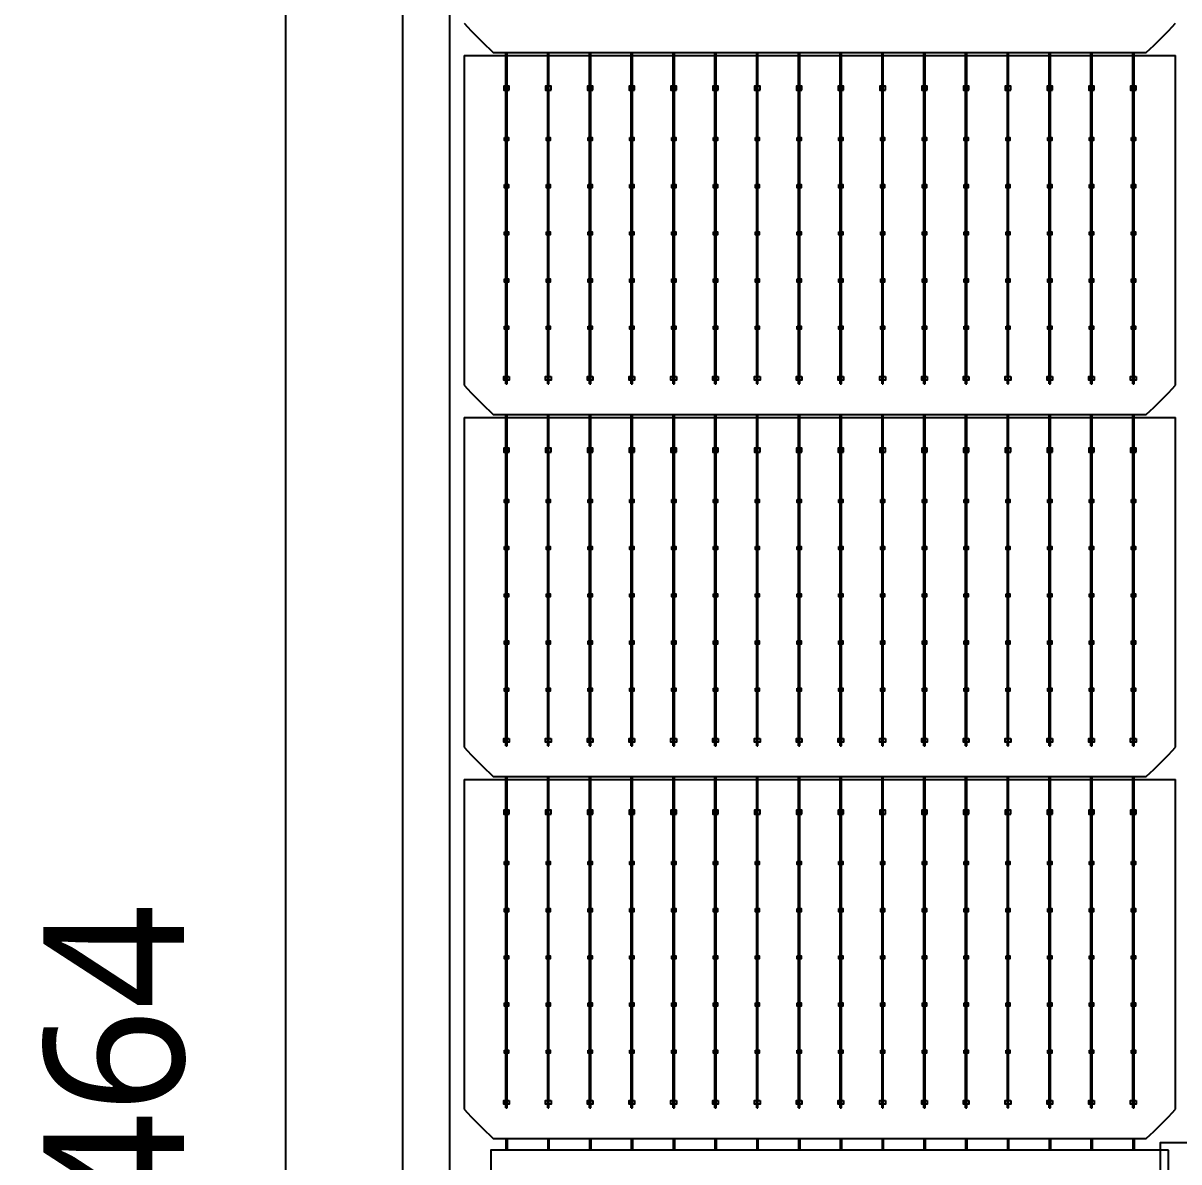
# Model space of a CAD drawing. Header units: millimetres. Extents: x 10297564 to 11610295, y -9287743 to -8409454.
# Drawn here: x 10388906 to 10393034, y -9090420 to -9086354 of the extents above; entities that cross this region are included whole.
import ezdxf

# ---------------------------------------------------------------- set-up
doc = ezdxf.new("R2010")
doc.units = ezdxf.units.MM
doc.header["$LTSCALE"] = 100
doc.layers.add('E1', color=1, linetype='Continuous')
doc.styles.add('HL-S1', font='DotumChe.ttf')
doc.styles.add('MG', font='malgun.ttf')
doc.dimstyles.new('HL-100', dxfattribs={"dimscale": 100, "dimtxt": 3, "dimasz": 4, "dimexe": 2, "dimexo": 2, "dimgap": 1, "dimtad": 1, "dimdec": 0, "dimzin": 0, "dimlunit": 6, "dimtxsty": 'HL-S1', "dimblk": 'DOTSMALL', "dimcen": 4, "dimdle": 2, "dimclrd": 256, "dimclre": 256, "dimclrt": 4, "dimazin": 0, "dimtfac": 1, "dimtdec": 0, "dimtix": 1, "dimtmove": 2, "dimatfit": 3, "dimldrblk": 'DOTSMALL', "dimfxl": 1.5, "dimtolj": 1, "dimtzin": 0, "dimlwd": -1, "dimlwe": -1, "dimarcsym": 0})

# ---------------------------------------------------------------- blocks, each defined once
blk = doc.blocks.new('*D71')
at = {"layer": 'defpoints', "color": 0, "transparency": 16777216}
for p in [(10389843.9, -9073235.9), (10390262.3, -9073235.9), (10390262.3, -9107604.7)]:
    blk.add_point(p, dxfattribs=at)
at = {"layer": 'E1', "color": 1, "transparency": 16777216}
for p, q in [((10389862.3, -9073235.9), (10389443.9, -9073235.9)), ((10389843.9, -9107204.7), (10389843.9, -9073635.9)), ((10389862.3, -9107604.7), (10389443.9, -9107604.7))]:
    blk.add_line(p, q, dxfattribs=at)
for points in [[(10389777.2, -9073635.9), (10389910.5, -9073635.9), (10389843.9, -9073235.9)], [(10389777.2, -9107204.7), (10389910.5, -9107204.7), (10389843.9, -9107604.7)]]:
    blk.add_solid(points, dxfattribs=at)
at = {"layer": 'E1', "color": 7, "transparency": 16777216, "insert": (10389234, -9090245.9), "char_height": 500, "attachment_point": 5, "rotation": 90, "style": 'MG'}
blk.add_mtext('\\A1;2464', dxfattribs=at)
blk = doc.blocks.new('_DotSmall')
at = {"color": 0, "linetype": 'ByBlock', "const_width": 0.5}
blk.add_lwpolyline([(-0.0625, 0, 1), (0.0625, 0, 1)], format="xyb", close=True, dxfattribs=at)

msp = doc.modelspace()

# ---------------------------------------------------------------- linework, layer by layer
for p, q in [((10390480.6, -9086469.8), (10393022, -9086469.8)), ((10390630.4, -9087641.4), (10390630.4, -9086458.5)), ((10390634.8, -9087641.4), (10390634.8, -9086458.5)), ((10390779.6, -9087641.4), (10390779.6, -9086458.5)), ((10390784.1, -9087641.4), (10390784.1, -9086458.5)), ((10390928.9, -9087641.4), (10390928.9, -9086458.5)), ((10390933.3, -9087641.4), (10390933.3, -9086458.5)), ((10391078.1, -9087641.4), (10391078.1, -9086458.5)), ((10391082.6, -9087641.4), (10391082.6, -9086458.5)), ((10391227.4, -9087641.4), (10391227.4, -9086458.5)), ((10391231.8, -9087641.4), (10391231.8, -9086458.5)), ((10391376.6, -9087641.4), (10391376.6, -9086458.5)), ((10391381.1, -9087641.4), (10391381.1, -9086458.5)), ((10391525.9, -9087641.4), (10391525.9, -9086458.5)), ((10391530.3, -9087641.4), (10391530.3, -9086458.5)), ((10391675.1, -9087641.4), (10391675.1, -9086458.5)), ((10391679.6, -9087641.4), (10391679.6, -9086458.5)), ((10391824.4, -9087641.4), (10391824.4, -9086458.5)), ((10391828.8, -9087641.4), (10391828.8, -9086458.5)), ((10391973.6, -9087641.4), (10391973.6, -9086458.5)), ((10391978.1, -9087641.4), (10391978.1, -9086458.5)), ((10392122.9, -9087641.4), (10392122.9, -9086458.5)), ((10392127.3, -9087641.4), (10392127.3, -9086458.5)), ((10392272.1, -9087641.4), (10392272.1, -9086458.5)), ((10392276.6, -9087641.4), (10392276.6, -9086458.5)), ((10392421.4, -9087641.4), (10392421.4, -9086458.5)), ((10392425.8, -9087641.4), (10392425.8, -9086458.5)), ((10392570.6, -9087641.4), (10392570.6, -9086458.5)), ((10392575.1, -9087641.4), (10392575.1, -9086458.5)), ((10392719.8, -9087641.4), (10392719.8, -9086458.5)), ((10392724.3, -9087641.4), (10392724.3, -9086458.5)), ((10392869.1, -9087641.4), (10392869.1, -9086458.5)), ((10392873.6, -9087641.4), (10392873.6, -9086458.5)), ((10390480.6, -9087762.4), (10393022, -9087762.4)), ((10390630.4, -9088934.1), (10390630.4, -9087751.2)), ((10390634.8, -9088934.1), (10390634.8, -9087751.2)), ((10390779.6, -9088934.1), (10390779.6, -9087751.2)), ((10390784.1, -9088934.1), (10390784.1, -9087751.2)), ((10390928.9, -9088934.1), (10390928.9, -9087751.2)), ((10390933.3, -9088934.1), (10390933.3, -9087751.2)), ((10391078.1, -9088934.1), (10391078.1, -9087751.2)), ((10391082.6, -9088934.1), (10391082.6, -9087751.2)), ((10391227.4, -9088934.1), (10391227.4, -9087751.2)), ((10391231.8, -9088934.1), (10391231.8, -9087751.2)), ((10391376.6, -9088934.1), (10391376.6, -9087751.2)), ((10391381.1, -9088934.1), (10391381.1, -9087751.2)), ((10391525.9, -9088934.1), (10391525.9, -9087751.2)), ((10391530.3, -9088934.1), (10391530.3, -9087751.2)), ((10391675.1, -9088934.1), (10391675.1, -9087751.2)), ((10391679.6, -9088934.1), (10391679.6, -9087751.2)), ((10391824.4, -9088934.1), (10391824.4, -9087751.2)), ((10391828.8, -9088934.1), (10391828.8, -9087751.2)), ((10391973.6, -9088934.1), (10391973.6, -9087751.2)), ((10391978.1, -9088934.1), (10391978.1, -9087751.2)), ((10392122.9, -9088934.1), (10392122.9, -9087751.2)), ((10392127.3, -9088934.1), (10392127.3, -9087751.2)), ((10392272.1, -9088934.1), (10392272.1, -9087751.2)), ((10392276.6, -9088934.1), (10392276.6, -9087751.2)), ((10392421.4, -9088934.1), (10392421.4, -9087751.2)), ((10392425.8, -9088934.1), (10392425.8, -9087751.2)), ((10392570.6, -9088934.1), (10392570.6, -9087751.2)), ((10392575.1, -9088934.1), (10392575.1, -9087751.2)), ((10392719.8, -9088934.1), (10392719.8, -9087751.2)), ((10392724.3, -9088934.1), (10392724.3, -9087751.2)), ((10392869.1, -9088934.1), (10392869.1, -9087751.2)), ((10392873.6, -9088934.1), (10392873.6, -9087751.2)), ((10390630.4, -9090226.7), (10390630.4, -9089043.9)), ((10390634.8, -9090226.7), (10390634.8, -9089043.9)), ((10390779.6, -9090226.7), (10390779.6, -9089043.9)), ((10390784.1, -9090226.7), (10390784.1, -9089043.9)), ((10390928.9, -9090226.7), (10390928.9, -9089043.9)), ((10390933.3, -9090226.7), (10390933.3, -9089043.9)), ((10391078.1, -9090226.7), (10391078.1, -9089043.9)), ((10391082.6, -9090226.7), (10391082.6, -9089043.9)), ((10391227.4, -9090226.7), (10391227.4, -9089043.9)), ((10391231.8, -9090226.7), (10391231.8, -9089043.9)), ((10391376.6, -9090226.7), (10391376.6, -9089043.9)), ((10391381.1, -9090226.7), (10391381.1, -9089043.9)), ((10391525.9, -9090226.7), (10391525.9, -9089043.9)), ((10391530.3, -9090226.7), (10391530.3, -9089043.9)), ((10391675.1, -9090226.7), (10391675.1, -9089043.9)), ((10391679.6, -9090226.7), (10391679.6, -9089043.9)), ((10391824.4, -9090226.7), (10391824.4, -9089043.9)), ((10391828.8, -9090226.7), (10391828.8, -9089043.9)), ((10391973.6, -9090226.7), (10391973.6, -9089043.9)), ((10391978.1, -9090226.7), (10391978.1, -9089043.9)), ((10392122.9, -9090226.7), (10392122.9, -9089043.9)), ((10392127.3, -9090226.7), (10392127.3, -9089043.9)), ((10392272.1, -9090226.7), (10392272.1, -9089043.9)), ((10392276.6, -9090226.7), (10392276.6, -9089043.9)), ((10392421.4, -9090226.7), (10392421.4, -9089043.9)), ((10392425.8, -9090226.7), (10392425.8, -9089043.9)), ((10392570.6, -9090226.7), (10392570.6, -9089043.9)), ((10392575.1, -9090226.7), (10392575.1, -9089043.9)), ((10392719.8, -9090226.7), (10392719.8, -9089043.9)), ((10392724.3, -9090226.7), (10392724.3, -9089043.9)), ((10392869.1, -9090226.7), (10392869.1, -9089043.9)), ((10392873.6, -9090226.7), (10392873.6, -9089043.9)), ((10390480.6, -9089055.1), (10393022, -9089055.1)), ((10390630.4, -9090336.6), (10390630.4, -9090378.4)), ((10390634.8, -9090336.6), (10390634.8, -9090378.4)), ((10390779.6, -9090336.6), (10390779.6, -9090378.4)), ((10390784.1, -9090336.6), (10390784.1, -9090378.4)), ((10390928.9, -9090336.6), (10390928.9, -9090378.4)), ((10390933.3, -9090336.6), (10390933.3, -9090378.4)), ((10391078.1, -9090336.6), (10391078.1, -9090378.4)), ((10391082.6, -9090336.6), (10391082.6, -9090378.4)), ((10391227.4, -9090336.6), (10391227.4, -9090378.4)), ((10391231.8, -9090336.6), (10391231.8, -9090378.4)), ((10391376.6, -9090336.6), (10391376.6, -9090378.4)), ((10391381.1, -9090336.6), (10391381.1, -9090378.4)), ((10391525.9, -9090336.6), (10391525.9, -9090378.4)), ((10391530.3, -9090336.6), (10391530.3, -9090378.4)), ((10391675.1, -9090336.6), (10391675.1, -9090378.4)), ((10391679.6, -9090336.6), (10391679.6, -9090378.4)), ((10391824.4, -9090336.6), (10391824.4, -9090378.4)), ((10391828.8, -9090336.6), (10391828.8, -9090378.4)), ((10391973.6, -9090336.6), (10391973.6, -9090378.4)), ((10391978.1, -9090336.6), (10391978.1, -9090378.4)), ((10392122.9, -9090336.6), (10392122.9, -9090378.4)), ((10392127.3, -9090336.6), (10392127.3, -9090378.4)), ((10392272.1, -9090336.6), (10392272.1, -9090378.4)), ((10392276.6, -9090336.6), (10392276.6, -9090378.4)), ((10392421.4, -9090336.6), (10392421.4, -9090378.4)), ((10392425.8, -9090336.6), (10392425.8, -9090378.4)), ((10392570.6, -9090336.6), (10392570.6, -9090378.4)), ((10392575.1, -9090336.6), (10392575.1, -9090378.4)), ((10392719.8, -9090336.6), (10392719.8, -9090378.4)), ((10392724.3, -9090336.6), (10392724.3, -9090378.4)), ((10392869.1, -9090336.6), (10392869.1, -9090378.4)), ((10392873.6, -9090336.6), (10392873.6, -9090378.4)), ((10390634.8, -9090378.4), (10390630.4, -9090378.4)), ((10390784.1, -9090378.4), (10390779.6, -9090378.4)), ((10390933.3, -9090378.4), (10390928.9, -9090378.4)), ((10391082.6, -9090378.4), (10391078.1, -9090378.4)), ((10391231.8, -9090378.4), (10391227.4, -9090378.4)), ((10391381.1, -9090378.4), (10391376.6, -9090378.4)), ((10391530.3, -9090378.4), (10391525.9, -9090378.4)), ((10391679.6, -9090378.4), (10391675.1, -9090378.4)), ((10391828.8, -9090378.4), (10391824.4, -9090378.4)), ((10391978.1, -9090378.4), (10391973.6, -9090378.4)), ((10392127.3, -9090378.4), (10392122.9, -9090378.4)), ((10392276.6, -9090378.4), (10392272.1, -9090378.4)), ((10392425.8, -9090378.4), (10392421.4, -9090378.4)), ((10392575.1, -9090378.4), (10392570.6, -9090378.4)), ((10392724.3, -9090378.4), (10392719.8, -9090378.4)), ((10392873.6, -9090378.4), (10392869.1, -9090378.4))]:
    msp.add_line(p, q)
for points in [[(10390262.3, -9073235.9), (10406065.8, -9073235.9), (10406065.8, -9107604.7), (10390262.3, -9107604.7)], [(10390429.7, -9073403.3), (10405898.4, -9073403.3), (10405898.4, -9107437.3), (10390429.7, -9107437.3)], [(10390642.4, -9086593.5), (10390642.4, -9086579.5), (10390622.9, -9086579.5), (10390622.9, -9086593.5)], [(10390791.6, -9086593.5), (10390791.6, -9086579.5), (10390772.1, -9086579.5), (10390772.1, -9086593.5)], [(10390940.9, -9086593.5), (10390940.9, -9086579.5), (10390921.3, -9086579.5), (10390921.3, -9086593.5)], [(10391090.1, -9086593.5), (10391090.1, -9086579.5), (10391070.6, -9086579.5), (10391070.6, -9086593.5)], [(10391239.4, -9086593.5), (10391239.4, -9086579.5), (10391219.8, -9086579.5), (10391219.8, -9086593.5)], [(10391388.6, -9086593.5), (10391388.6, -9086579.5), (10391369.1, -9086579.5), (10391369.1, -9086593.5)], [(10391537.9, -9086593.5), (10391537.9, -9086579.5), (10391518.3, -9086579.5), (10391518.3, -9086593.5)], [(10391687.1, -9086593.5), (10391687.1, -9086579.5), (10391667.6, -9086579.5), (10391667.6, -9086593.5)], [(10391836.4, -9086593.5), (10391836.4, -9086579.5), (10391816.8, -9086579.5), (10391816.8, -9086593.5)], [(10391985.6, -9086593.5), (10391985.6, -9086579.5), (10391966.1, -9086579.5), (10391966.1, -9086593.5)], [(10392134.9, -9086593.5), (10392134.9, -9086579.5), (10392115.3, -9086579.5), (10392115.3, -9086593.5)], [(10392284.1, -9086593.5), (10392284.1, -9086579.5), (10392264.6, -9086579.5), (10392264.6, -9086593.5)], [(10392433.3, -9086593.5), (10392433.3, -9086579.5), (10392413.8, -9086579.5), (10392413.8, -9086593.5)], [(10392582.6, -9086593.5), (10392582.6, -9086579.5), (10392563.1, -9086579.5), (10392563.1, -9086593.5)], [(10392731.8, -9086593.5), (10392731.8, -9086579.5), (10392712.3, -9086579.5), (10392712.3, -9086593.5)], [(10392881.1, -9086593.5), (10392881.1, -9086579.5), (10392861.6, -9086579.5), (10392861.6, -9086593.5)], [(10390625.6, -9086761.8), (10390639.6, -9086761.8), (10390639.6, -9086773), (10390625.6, -9086773)], [(10390774.9, -9086761.8), (10390788.8, -9086761.8), (10390788.8, -9086773), (10390774.9, -9086773)], [(10390924.1, -9086761.8), (10390938.1, -9086761.8), (10390938.1, -9086773), (10390924.1, -9086773)], [(10391073.4, -9086761.8), (10391087.3, -9086761.8), (10391087.3, -9086773), (10391073.4, -9086773)], [(10391222.6, -9086761.8), (10391236.6, -9086761.8), (10391236.6, -9086773), (10391222.6, -9086773)], [(10391371.9, -9086761.8), (10391385.8, -9086761.8), (10391385.8, -9086773), (10391371.9, -9086773)], [(10391521.1, -9086761.8), (10391535.1, -9086761.8), (10391535.1, -9086773), (10391521.1, -9086773)], [(10391670.4, -9086761.8), (10391684.3, -9086761.8), (10391684.3, -9086773), (10391670.4, -9086773)], [(10391819.6, -9086761.8), (10391833.6, -9086761.8), (10391833.6, -9086773), (10391819.6, -9086773)], [(10391968.9, -9086761.8), (10391982.8, -9086761.8), (10391982.8, -9086773), (10391968.9, -9086773)], [(10392118.1, -9086761.8), (10392132.1, -9086761.8), (10392132.1, -9086773), (10392118.1, -9086773)], [(10392267.4, -9086761.8), (10392281.3, -9086761.8), (10392281.3, -9086773), (10392267.4, -9086773)], [(10392416.6, -9086761.8), (10392430.6, -9086761.8), (10392430.6, -9086773), (10392416.6, -9086773)], [(10392565.9, -9086761.8), (10392579.8, -9086761.8), (10392579.8, -9086773), (10392565.9, -9086773)], [(10392715.1, -9086761.8), (10392729.1, -9086761.8), (10392729.1, -9086773), (10392715.1, -9086773)], [(10392864.4, -9086761.8), (10392878.3, -9086761.8), (10392878.3, -9086773), (10392864.4, -9086773)], [(10390625.6, -9086930.3), (10390639.6, -9086930.3), (10390639.6, -9086941.5), (10390625.6, -9086941.5)], [(10390774.9, -9086930.3), (10390788.8, -9086930.3), (10390788.8, -9086941.5), (10390774.9, -9086941.5)], [(10390924.1, -9086930.3), (10390938.1, -9086930.3), (10390938.1, -9086941.5), (10390924.1, -9086941.5)], [(10391073.4, -9086930.3), (10391087.3, -9086930.3), (10391087.3, -9086941.5), (10391073.4, -9086941.5)], [(10391222.6, -9086930.3), (10391236.6, -9086930.3), (10391236.6, -9086941.5), (10391222.6, -9086941.5)], [(10391371.9, -9086930.3), (10391385.8, -9086930.3), (10391385.8, -9086941.5), (10391371.9, -9086941.5)], [(10391521.1, -9086930.3), (10391535.1, -9086930.3), (10391535.1, -9086941.5), (10391521.1, -9086941.5)], [(10391670.4, -9086930.3), (10391684.3, -9086930.3), (10391684.3, -9086941.5), (10391670.4, -9086941.5)], [(10391819.6, -9086930.3), (10391833.6, -9086930.3), (10391833.6, -9086941.5), (10391819.6, -9086941.5)], [(10391968.9, -9086930.3), (10391982.8, -9086930.3), (10391982.8, -9086941.5), (10391968.9, -9086941.5)], [(10392118.1, -9086930.3), (10392132.1, -9086930.3), (10392132.1, -9086941.5), (10392118.1, -9086941.5)], [(10392267.4, -9086930.3), (10392281.3, -9086930.3), (10392281.3, -9086941.5), (10392267.4, -9086941.5)], [(10392416.6, -9086930.3), (10392430.6, -9086930.3), (10392430.6, -9086941.5), (10392416.6, -9086941.5)], [(10392565.9, -9086930.3), (10392579.8, -9086930.3), (10392579.8, -9086941.5), (10392565.9, -9086941.5)], [(10392715.1, -9086930.3), (10392729.1, -9086930.3), (10392729.1, -9086941.5), (10392715.1, -9086941.5)], [(10392864.4, -9086930.3), (10392878.3, -9086930.3), (10392878.3, -9086941.5), (10392864.4, -9086941.5)], [(10390625.6, -9087098.8), (10390639.6, -9087098.8), (10390639.6, -9087110), (10390625.6, -9087110)], [(10390774.9, -9087098.8), (10390788.8, -9087098.8), (10390788.8, -9087110), (10390774.9, -9087110)], [(10390924.1, -9087098.8), (10390938.1, -9087098.8), (10390938.1, -9087110), (10390924.1, -9087110)], [(10391073.4, -9087098.8), (10391087.3, -9087098.8), (10391087.3, -9087110), (10391073.4, -9087110)], [(10391222.6, -9087098.8), (10391236.6, -9087098.8), (10391236.6, -9087110), (10391222.6, -9087110)], [(10391371.9, -9087098.8), (10391385.8, -9087098.8), (10391385.8, -9087110), (10391371.9, -9087110)], [(10391521.1, -9087098.8), (10391535.1, -9087098.8), (10391535.1, -9087110), (10391521.1, -9087110)], [(10391670.4, -9087098.8), (10391684.3, -9087098.8), (10391684.3, -9087110), (10391670.4, -9087110)], [(10391819.6, -9087098.8), (10391833.6, -9087098.8), (10391833.6, -9087110), (10391819.6, -9087110)], [(10391968.9, -9087098.8), (10391982.8, -9087098.8), (10391982.8, -9087110), (10391968.9, -9087110)], [(10392118.1, -9087098.8), (10392132.1, -9087098.8), (10392132.1, -9087110), (10392118.1, -9087110)], [(10392267.4, -9087098.8), (10392281.3, -9087098.8), (10392281.3, -9087110), (10392267.4, -9087110)], [(10392416.6, -9087098.8), (10392430.6, -9087098.8), (10392430.6, -9087110), (10392416.6, -9087110)], [(10392565.9, -9087098.8), (10392579.8, -9087098.8), (10392579.8, -9087110), (10392565.9, -9087110)], [(10392715.1, -9087098.8), (10392729.1, -9087098.8), (10392729.1, -9087110), (10392715.1, -9087110)], [(10392864.4, -9087098.8), (10392878.3, -9087098.8), (10392878.3, -9087110), (10392864.4, -9087110)], [(10390625.6, -9087267.3), (10390639.6, -9087267.3), (10390639.6, -9087278.5), (10390625.6, -9087278.5)], [(10390774.9, -9087267.3), (10390788.8, -9087267.3), (10390788.8, -9087278.5), (10390774.9, -9087278.5)], [(10390924.1, -9087267.3), (10390938.1, -9087267.3), (10390938.1, -9087278.5), (10390924.1, -9087278.5)], [(10391073.4, -9087267.3), (10391087.3, -9087267.3), (10391087.3, -9087278.5), (10391073.4, -9087278.5)], [(10391222.6, -9087267.3), (10391236.6, -9087267.3), (10391236.6, -9087278.5), (10391222.6, -9087278.5)], [(10391371.9, -9087267.3), (10391385.8, -9087267.3), (10391385.8, -9087278.5), (10391371.9, -9087278.5)], [(10391521.1, -9087267.3), (10391535.1, -9087267.3), (10391535.1, -9087278.5), (10391521.1, -9087278.5)], [(10391670.4, -9087267.3), (10391684.3, -9087267.3), (10391684.3, -9087278.5), (10391670.4, -9087278.5)], [(10391819.6, -9087267.3), (10391833.6, -9087267.3), (10391833.6, -9087278.5), (10391819.6, -9087278.5)], [(10391968.9, -9087267.3), (10391982.8, -9087267.3), (10391982.8, -9087278.5), (10391968.9, -9087278.5)], [(10392118.1, -9087267.3), (10392132.1, -9087267.3), (10392132.1, -9087278.5), (10392118.1, -9087278.5)], [(10392267.4, -9087267.3), (10392281.3, -9087267.3), (10392281.3, -9087278.5), (10392267.4, -9087278.5)], [(10392416.6, -9087267.3), (10392430.6, -9087267.3), (10392430.6, -9087278.5), (10392416.6, -9087278.5)], [(10392565.9, -9087267.3), (10392579.8, -9087267.3), (10392579.8, -9087278.5), (10392565.9, -9087278.5)], [(10392715.1, -9087267.3), (10392729.1, -9087267.3), (10392729.1, -9087278.5), (10392715.1, -9087278.5)], [(10392864.4, -9087267.3), (10392878.3, -9087267.3), (10392878.3, -9087278.5), (10392864.4, -9087278.5)], [(10390625.6, -9087435.8), (10390639.6, -9087435.8), (10390639.6, -9087447), (10390625.6, -9087447)], [(10390774.9, -9087435.8), (10390788.8, -9087435.8), (10390788.8, -9087447), (10390774.9, -9087447)], [(10390924.1, -9087435.8), (10390938.1, -9087435.8), (10390938.1, -9087447), (10390924.1, -9087447)], [(10391073.4, -9087435.8), (10391087.3, -9087435.8), (10391087.3, -9087447), (10391073.4, -9087447)], [(10391222.6, -9087435.8), (10391236.6, -9087435.8), (10391236.6, -9087447), (10391222.6, -9087447)], [(10391371.9, -9087435.8), (10391385.8, -9087435.8), (10391385.8, -9087447), (10391371.9, -9087447)], [(10391521.1, -9087435.8), (10391535.1, -9087435.8), (10391535.1, -9087447), (10391521.1, -9087447)], [(10391670.4, -9087435.8), (10391684.3, -9087435.8), (10391684.3, -9087447), (10391670.4, -9087447)], [(10391819.6, -9087435.8), (10391833.6, -9087435.8), (10391833.6, -9087447), (10391819.6, -9087447)], [(10391968.9, -9087435.8), (10391982.8, -9087435.8), (10391982.8, -9087447), (10391968.9, -9087447)], [(10392118.1, -9087435.8), (10392132.1, -9087435.8), (10392132.1, -9087447), (10392118.1, -9087447)], [(10392267.4, -9087435.8), (10392281.3, -9087435.8), (10392281.3, -9087447), (10392267.4, -9087447)], [(10392416.6, -9087435.8), (10392430.6, -9087435.8), (10392430.6, -9087447), (10392416.6, -9087447)], [(10392565.9, -9087435.8), (10392579.8, -9087435.8), (10392579.8, -9087447), (10392565.9, -9087447)], [(10392715.1, -9087435.8), (10392729.1, -9087435.8), (10392729.1, -9087447), (10392715.1, -9087447)], [(10392864.4, -9087435.8), (10392878.3, -9087435.8), (10392878.3, -9087447), (10392864.4, -9087447)], [(10390642.4, -9087615.3), (10390642.4, -9087629.3), (10390622.9, -9087629.3), (10390622.9, -9087615.3)], [(10390791.6, -9087615.3), (10390791.6, -9087629.3), (10390772.1, -9087629.3), (10390772.1, -9087615.3)], [(10390940.9, -9087615.3), (10390940.9, -9087629.3), (10390921.3, -9087629.3), (10390921.3, -9087615.3)], [(10391090.1, -9087615.3), (10391090.1, -9087629.3), (10391070.6, -9087629.3), (10391070.6, -9087615.3)], [(10391239.4, -9087615.3), (10391239.4, -9087629.3), (10391219.8, -9087629.3), (10391219.8, -9087615.3)], [(10391388.6, -9087615.3), (10391388.6, -9087629.3), (10391369.1, -9087629.3), (10391369.1, -9087615.3)], [(10391537.9, -9087615.3), (10391537.9, -9087629.3), (10391518.3, -9087629.3), (10391518.3, -9087615.3)], [(10391687.1, -9087615.3), (10391687.1, -9087629.3), (10391667.6, -9087629.3), (10391667.6, -9087615.3)], [(10391836.4, -9087615.3), (10391836.4, -9087629.3), (10391816.8, -9087629.3), (10391816.8, -9087615.3)], [(10391985.6, -9087615.3), (10391985.6, -9087629.3), (10391966.1, -9087629.3), (10391966.1, -9087615.3)], [(10392134.9, -9087615.3), (10392134.9, -9087629.3), (10392115.3, -9087629.3), (10392115.3, -9087615.3)], [(10392284.1, -9087615.3), (10392284.1, -9087629.3), (10392264.6, -9087629.3), (10392264.6, -9087615.3)], [(10392433.3, -9087615.3), (10392433.3, -9087629.3), (10392413.8, -9087629.3), (10392413.8, -9087615.3)], [(10392582.6, -9087615.3), (10392582.6, -9087629.3), (10392563.1, -9087629.3), (10392563.1, -9087615.3)], [(10392731.8, -9087615.3), (10392731.8, -9087629.3), (10392712.3, -9087629.3), (10392712.3, -9087615.3)], [(10392881.1, -9087615.3), (10392881.1, -9087629.3), (10392861.6, -9087629.3), (10392861.6, -9087615.3)], [(10390642.4, -9087886.1), (10390642.4, -9087872.2), (10390622.9, -9087872.2), (10390622.9, -9087886.1)], [(10390791.6, -9087886.1), (10390791.6, -9087872.2), (10390772.1, -9087872.2), (10390772.1, -9087886.1)], [(10390940.9, -9087886.1), (10390940.9, -9087872.2), (10390921.3, -9087872.2), (10390921.3, -9087886.1)], [(10391090.1, -9087886.1), (10391090.1, -9087872.2), (10391070.6, -9087872.2), (10391070.6, -9087886.1)], [(10391239.4, -9087886.1), (10391239.4, -9087872.2), (10391219.8, -9087872.2), (10391219.8, -9087886.1)], [(10391388.6, -9087886.1), (10391388.6, -9087872.2), (10391369.1, -9087872.2), (10391369.1, -9087886.1)], [(10391537.9, -9087886.1), (10391537.9, -9087872.2), (10391518.3, -9087872.2), (10391518.3, -9087886.1)], [(10391687.1, -9087886.1), (10391687.1, -9087872.2), (10391667.6, -9087872.2), (10391667.6, -9087886.1)], [(10391836.4, -9087886.1), (10391836.4, -9087872.2), (10391816.8, -9087872.2), (10391816.8, -9087886.1)], [(10391985.6, -9087886.1), (10391985.6, -9087872.2), (10391966.1, -9087872.2), (10391966.1, -9087886.1)], [(10392134.9, -9087886.1), (10392134.9, -9087872.2), (10392115.3, -9087872.2), (10392115.3, -9087886.1)], [(10392284.1, -9087886.1), (10392284.1, -9087872.2), (10392264.6, -9087872.2), (10392264.6, -9087886.1)], [(10392433.3, -9087886.1), (10392433.3, -9087872.2), (10392413.8, -9087872.2), (10392413.8, -9087886.1)], [(10392582.6, -9087886.1), (10392582.6, -9087872.2), (10392563.1, -9087872.2), (10392563.1, -9087886.1)], [(10392731.8, -9087886.1), (10392731.8, -9087872.2), (10392712.3, -9087872.2), (10392712.3, -9087886.1)], [(10392881.1, -9087886.1), (10392881.1, -9087872.2), (10392861.6, -9087872.2), (10392861.6, -9087886.1)], [(10390625.6, -9088054.5), (10390639.6, -9088054.5), (10390639.6, -9088065.7), (10390625.6, -9088065.7)], [(10390774.9, -9088054.5), (10390788.8, -9088054.5), (10390788.8, -9088065.7), (10390774.9, -9088065.7)], [(10390924.1, -9088054.5), (10390938.1, -9088054.5), (10390938.1, -9088065.7), (10390924.1, -9088065.7)], [(10391073.4, -9088054.5), (10391087.3, -9088054.5), (10391087.3, -9088065.7), (10391073.4, -9088065.7)], [(10391222.6, -9088054.5), (10391236.6, -9088054.5), (10391236.6, -9088065.7), (10391222.6, -9088065.7)], [(10391371.9, -9088054.5), (10391385.8, -9088054.5), (10391385.8, -9088065.7), (10391371.9, -9088065.7)], [(10391521.1, -9088054.5), (10391535.1, -9088054.5), (10391535.1, -9088065.7), (10391521.1, -9088065.7)], [(10391670.4, -9088054.5), (10391684.3, -9088054.5), (10391684.3, -9088065.7), (10391670.4, -9088065.7)], [(10391819.6, -9088054.5), (10391833.6, -9088054.5), (10391833.6, -9088065.7), (10391819.6, -9088065.7)], [(10391968.9, -9088054.5), (10391982.8, -9088054.5), (10391982.8, -9088065.7), (10391968.9, -9088065.7)], [(10392118.1, -9088054.5), (10392132.1, -9088054.5), (10392132.1, -9088065.7), (10392118.1, -9088065.7)], [(10392267.4, -9088054.5), (10392281.3, -9088054.5), (10392281.3, -9088065.7), (10392267.4, -9088065.7)], [(10392416.6, -9088054.5), (10392430.6, -9088054.5), (10392430.6, -9088065.7), (10392416.6, -9088065.7)], [(10392565.9, -9088054.5), (10392579.8, -9088054.5), (10392579.8, -9088065.7), (10392565.9, -9088065.7)], [(10392715.1, -9088054.5), (10392729.1, -9088054.5), (10392729.1, -9088065.7), (10392715.1, -9088065.7)], [(10392864.4, -9088054.5), (10392878.3, -9088054.5), (10392878.3, -9088065.7), (10392864.4, -9088065.7)], [(10390625.6, -9088223), (10390639.6, -9088223), (10390639.6, -9088234.1), (10390625.6, -9088234.1)], [(10390774.9, -9088223), (10390788.8, -9088223), (10390788.8, -9088234.1), (10390774.9, -9088234.1)], [(10390924.1, -9088223), (10390938.1, -9088223), (10390938.1, -9088234.1), (10390924.1, -9088234.1)], [(10391073.4, -9088223), (10391087.3, -9088223), (10391087.3, -9088234.1), (10391073.4, -9088234.1)], [(10391222.6, -9088223), (10391236.6, -9088223), (10391236.6, -9088234.1), (10391222.6, -9088234.1)], [(10391371.9, -9088223), (10391385.8, -9088223), (10391385.8, -9088234.1), (10391371.9, -9088234.1)], [(10391521.1, -9088223), (10391535.1, -9088223), (10391535.1, -9088234.1), (10391521.1, -9088234.1)], [(10391670.4, -9088223), (10391684.3, -9088223), (10391684.3, -9088234.1), (10391670.4, -9088234.1)], [(10391819.6, -9088223), (10391833.6, -9088223), (10391833.6, -9088234.1), (10391819.6, -9088234.1)], [(10391968.9, -9088223), (10391982.8, -9088223), (10391982.8, -9088234.1), (10391968.9, -9088234.1)], [(10392118.1, -9088223), (10392132.1, -9088223), (10392132.1, -9088234.1), (10392118.1, -9088234.1)], [(10392267.4, -9088223), (10392281.3, -9088223), (10392281.3, -9088234.1), (10392267.4, -9088234.1)], [(10392416.6, -9088223), (10392430.6, -9088223), (10392430.6, -9088234.1), (10392416.6, -9088234.1)], [(10392565.9, -9088223), (10392579.8, -9088223), (10392579.8, -9088234.1), (10392565.9, -9088234.1)], [(10392715.1, -9088223), (10392729.1, -9088223), (10392729.1, -9088234.1), (10392715.1, -9088234.1)], [(10392864.4, -9088223), (10392878.3, -9088223), (10392878.3, -9088234.1), (10392864.4, -9088234.1)], [(10390625.6, -9088391.5), (10390639.6, -9088391.5), (10390639.6, -9088402.6), (10390625.6, -9088402.6)], [(10390774.9, -9088391.5), (10390788.8, -9088391.5), (10390788.8, -9088402.6), (10390774.9, -9088402.6)], [(10390924.1, -9088391.5), (10390938.1, -9088391.5), (10390938.1, -9088402.6), (10390924.1, -9088402.6)], [(10391073.4, -9088391.5), (10391087.3, -9088391.5), (10391087.3, -9088402.6), (10391073.4, -9088402.6)], [(10391222.6, -9088391.5), (10391236.6, -9088391.5), (10391236.6, -9088402.6), (10391222.6, -9088402.6)], [(10391371.9, -9088391.5), (10391385.8, -9088391.5), (10391385.8, -9088402.6), (10391371.9, -9088402.6)], [(10391521.1, -9088391.5), (10391535.1, -9088391.5), (10391535.1, -9088402.6), (10391521.1, -9088402.6)], [(10391670.4, -9088391.5), (10391684.3, -9088391.5), (10391684.3, -9088402.6), (10391670.4, -9088402.6)], [(10391819.6, -9088391.5), (10391833.6, -9088391.5), (10391833.6, -9088402.6), (10391819.6, -9088402.6)], [(10391968.9, -9088391.5), (10391982.8, -9088391.5), (10391982.8, -9088402.6), (10391968.9, -9088402.6)], [(10392118.1, -9088391.5), (10392132.1, -9088391.5), (10392132.1, -9088402.6), (10392118.1, -9088402.6)], [(10392267.4, -9088391.5), (10392281.3, -9088391.5), (10392281.3, -9088402.6), (10392267.4, -9088402.6)], [(10392416.6, -9088391.5), (10392430.6, -9088391.5), (10392430.6, -9088402.6), (10392416.6, -9088402.6)], [(10392565.9, -9088391.5), (10392579.8, -9088391.5), (10392579.8, -9088402.6), (10392565.9, -9088402.6)], [(10392715.1, -9088391.5), (10392729.1, -9088391.5), (10392729.1, -9088402.6), (10392715.1, -9088402.6)], [(10392864.4, -9088391.5), (10392878.3, -9088391.5), (10392878.3, -9088402.6), (10392864.4, -9088402.6)], [(10390625.6, -9088560), (10390639.6, -9088560), (10390639.6, -9088571.1), (10390625.6, -9088571.1)], [(10390774.9, -9088560), (10390788.8, -9088560), (10390788.8, -9088571.1), (10390774.9, -9088571.1)], [(10390924.1, -9088560), (10390938.1, -9088560), (10390938.1, -9088571.1), (10390924.1, -9088571.1)], [(10391073.4, -9088560), (10391087.3, -9088560), (10391087.3, -9088571.1), (10391073.4, -9088571.1)], [(10391222.6, -9088560), (10391236.6, -9088560), (10391236.6, -9088571.1), (10391222.6, -9088571.1)], [(10391371.9, -9088560), (10391385.8, -9088560), (10391385.8, -9088571.1), (10391371.9, -9088571.1)], [(10391521.1, -9088560), (10391535.1, -9088560), (10391535.1, -9088571.1), (10391521.1, -9088571.1)], [(10391670.4, -9088560), (10391684.3, -9088560), (10391684.3, -9088571.1), (10391670.4, -9088571.1)], [(10391819.6, -9088560), (10391833.6, -9088560), (10391833.6, -9088571.1), (10391819.6, -9088571.1)], [(10391968.9, -9088560), (10391982.8, -9088560), (10391982.8, -9088571.1), (10391968.9, -9088571.1)], [(10392118.1, -9088560), (10392132.1, -9088560), (10392132.1, -9088571.1), (10392118.1, -9088571.1)], [(10392267.4, -9088560), (10392281.3, -9088560), (10392281.3, -9088571.1), (10392267.4, -9088571.1)], [(10392416.6, -9088560), (10392430.6, -9088560), (10392430.6, -9088571.1), (10392416.6, -9088571.1)], [(10392565.9, -9088560), (10392579.8, -9088560), (10392579.8, -9088571.1), (10392565.9, -9088571.1)], [(10392715.1, -9088560), (10392729.1, -9088560), (10392729.1, -9088571.1), (10392715.1, -9088571.1)], [(10392864.4, -9088560), (10392878.3, -9088560), (10392878.3, -9088571.1), (10392864.4, -9088571.1)], [(10390625.6, -9088728.5), (10390639.6, -9088728.5), (10390639.6, -9088739.6), (10390625.6, -9088739.6)], [(10390774.9, -9088728.5), (10390788.8, -9088728.5), (10390788.8, -9088739.6), (10390774.9, -9088739.6)], [(10390924.1, -9088728.5), (10390938.1, -9088728.5), (10390938.1, -9088739.6), (10390924.1, -9088739.6)], [(10391073.4, -9088728.5), (10391087.3, -9088728.5), (10391087.3, -9088739.6), (10391073.4, -9088739.6)], [(10391222.6, -9088728.5), (10391236.6, -9088728.5), (10391236.6, -9088739.6), (10391222.6, -9088739.6)], [(10391371.9, -9088728.5), (10391385.8, -9088728.5), (10391385.8, -9088739.6), (10391371.9, -9088739.6)], [(10391521.1, -9088728.5), (10391535.1, -9088728.5), (10391535.1, -9088739.6), (10391521.1, -9088739.6)], [(10391670.4, -9088728.5), (10391684.3, -9088728.5), (10391684.3, -9088739.6), (10391670.4, -9088739.6)], [(10391819.6, -9088728.5), (10391833.6, -9088728.5), (10391833.6, -9088739.6), (10391819.6, -9088739.6)], [(10391968.9, -9088728.5), (10391982.8, -9088728.5), (10391982.8, -9088739.6), (10391968.9, -9088739.6)], [(10392118.1, -9088728.5), (10392132.1, -9088728.5), (10392132.1, -9088739.6), (10392118.1, -9088739.6)], [(10392267.4, -9088728.5), (10392281.3, -9088728.5), (10392281.3, -9088739.6), (10392267.4, -9088739.6)], [(10392416.6, -9088728.5), (10392430.6, -9088728.5), (10392430.6, -9088739.6), (10392416.6, -9088739.6)], [(10392565.9, -9088728.5), (10392579.8, -9088728.5), (10392579.8, -9088739.6), (10392565.9, -9088739.6)], [(10392715.1, -9088728.5), (10392729.1, -9088728.5), (10392729.1, -9088739.6), (10392715.1, -9088739.6)], [(10392864.4, -9088728.5), (10392878.3, -9088728.5), (10392878.3, -9088739.6), (10392864.4, -9088739.6)], [(10390642.4, -9088908), (10390642.4, -9088921.9), (10390622.9, -9088921.9), (10390622.9, -9088908)], [(10390791.6, -9088908), (10390791.6, -9088921.9), (10390772.1, -9088921.9), (10390772.1, -9088908)], [(10390940.9, -9088908), (10390940.9, -9088921.9), (10390921.3, -9088921.9), (10390921.3, -9088908)], [(10391090.1, -9088908), (10391090.1, -9088921.9), (10391070.6, -9088921.9), (10391070.6, -9088908)], [(10391239.4, -9088908), (10391239.4, -9088921.9), (10391219.8, -9088921.9), (10391219.8, -9088908)], [(10391388.6, -9088908), (10391388.6, -9088921.9), (10391369.1, -9088921.9), (10391369.1, -9088908)], [(10391537.9, -9088908), (10391537.9, -9088921.9), (10391518.3, -9088921.9), (10391518.3, -9088908)], [(10391687.1, -9088908), (10391687.1, -9088921.9), (10391667.6, -9088921.9), (10391667.6, -9088908)], [(10391836.4, -9088908), (10391836.4, -9088921.9), (10391816.8, -9088921.9), (10391816.8, -9088908)], [(10391985.6, -9088908), (10391985.6, -9088921.9), (10391966.1, -9088921.9), (10391966.1, -9088908)], [(10392134.9, -9088908), (10392134.9, -9088921.9), (10392115.3, -9088921.9), (10392115.3, -9088908)], [(10392284.1, -9088908), (10392284.1, -9088921.9), (10392264.6, -9088921.9), (10392264.6, -9088908)], [(10392433.3, -9088908), (10392433.3, -9088921.9), (10392413.8, -9088921.9), (10392413.8, -9088908)], [(10392582.6, -9088908), (10392582.6, -9088921.9), (10392563.1, -9088921.9), (10392563.1, -9088908)], [(10392731.8, -9088908), (10392731.8, -9088921.9), (10392712.3, -9088921.9), (10392712.3, -9088908)], [(10392881.1, -9088908), (10392881.1, -9088921.9), (10392861.6, -9088921.9), (10392861.6, -9088908)], [(10390642.4, -9089178.8), (10390642.4, -9089164.9), (10390622.9, -9089164.9), (10390622.9, -9089178.8)], [(10390791.6, -9089178.8), (10390791.6, -9089164.9), (10390772.1, -9089164.9), (10390772.1, -9089178.8)], [(10390940.9, -9089178.8), (10390940.9, -9089164.9), (10390921.3, -9089164.9), (10390921.3, -9089178.8)], [(10391090.1, -9089178.8), (10391090.1, -9089164.9), (10391070.6, -9089164.9), (10391070.6, -9089178.8)], [(10391239.4, -9089178.8), (10391239.4, -9089164.9), (10391219.8, -9089164.9), (10391219.8, -9089178.8)], [(10391388.6, -9089178.8), (10391388.6, -9089164.9), (10391369.1, -9089164.9), (10391369.1, -9089178.8)], [(10391537.9, -9089178.8), (10391537.9, -9089164.9), (10391518.3, -9089164.9), (10391518.3, -9089178.8)], [(10391687.1, -9089178.8), (10391687.1, -9089164.9), (10391667.6, -9089164.9), (10391667.6, -9089178.8)], [(10391836.4, -9089178.8), (10391836.4, -9089164.9), (10391816.8, -9089164.9), (10391816.8, -9089178.8)], [(10391985.6, -9089178.8), (10391985.6, -9089164.9), (10391966.1, -9089164.9), (10391966.1, -9089178.8)], [(10392134.9, -9089178.8), (10392134.9, -9089164.9), (10392115.3, -9089164.9), (10392115.3, -9089178.8)], [(10392284.1, -9089178.8), (10392284.1, -9089164.9), (10392264.6, -9089164.9), (10392264.6, -9089178.8)], [(10392433.3, -9089178.8), (10392433.3, -9089164.9), (10392413.8, -9089164.9), (10392413.8, -9089178.8)], [(10392582.6, -9089178.8), (10392582.6, -9089164.9), (10392563.1, -9089164.9), (10392563.1, -9089178.8)], [(10392731.8, -9089178.8), (10392731.8, -9089164.9), (10392712.3, -9089164.9), (10392712.3, -9089178.8)], [(10392881.1, -9089178.8), (10392881.1, -9089164.9), (10392861.6, -9089164.9), (10392861.6, -9089178.8)], [(10390625.6, -9089347.2), (10390639.6, -9089347.2), (10390639.6, -9089358.3), (10390625.6, -9089358.3)], [(10390774.9, -9089347.2), (10390788.8, -9089347.2), (10390788.8, -9089358.3), (10390774.9, -9089358.3)], [(10390924.1, -9089347.2), (10390938.1, -9089347.2), (10390938.1, -9089358.3), (10390924.1, -9089358.3)], [(10391073.4, -9089347.2), (10391087.3, -9089347.2), (10391087.3, -9089358.3), (10391073.4, -9089358.3)], [(10391222.6, -9089347.2), (10391236.6, -9089347.2), (10391236.6, -9089358.3), (10391222.6, -9089358.3)], [(10391371.9, -9089347.2), (10391385.8, -9089347.2), (10391385.8, -9089358.3), (10391371.9, -9089358.3)], [(10391521.1, -9089347.2), (10391535.1, -9089347.2), (10391535.1, -9089358.3), (10391521.1, -9089358.3)], [(10391670.4, -9089347.2), (10391684.3, -9089347.2), (10391684.3, -9089358.3), (10391670.4, -9089358.3)], [(10391819.6, -9089347.2), (10391833.6, -9089347.2), (10391833.6, -9089358.3), (10391819.6, -9089358.3)], [(10391968.9, -9089347.2), (10391982.8, -9089347.2), (10391982.8, -9089358.3), (10391968.9, -9089358.3)], [(10392118.1, -9089347.2), (10392132.1, -9089347.2), (10392132.1, -9089358.3), (10392118.1, -9089358.3)], [(10392267.4, -9089347.2), (10392281.3, -9089347.2), (10392281.3, -9089358.3), (10392267.4, -9089358.3)], [(10392416.6, -9089347.2), (10392430.6, -9089347.2), (10392430.6, -9089358.3), (10392416.6, -9089358.3)], [(10392565.9, -9089347.2), (10392579.8, -9089347.2), (10392579.8, -9089358.3), (10392565.9, -9089358.3)], [(10392715.1, -9089347.2), (10392729.1, -9089347.2), (10392729.1, -9089358.3), (10392715.1, -9089358.3)], [(10392864.4, -9089347.2), (10392878.3, -9089347.2), (10392878.3, -9089358.3), (10392864.4, -9089358.3)], [(10390625.6, -9089515.7), (10390639.6, -9089515.7), (10390639.6, -9089526.8), (10390625.6, -9089526.8)], [(10390774.9, -9089515.7), (10390788.8, -9089515.7), (10390788.8, -9089526.8), (10390774.9, -9089526.8)], [(10390924.1, -9089515.7), (10390938.1, -9089515.7), (10390938.1, -9089526.8), (10390924.1, -9089526.8)], [(10391073.4, -9089515.7), (10391087.3, -9089515.7), (10391087.3, -9089526.8), (10391073.4, -9089526.8)], [(10391222.6, -9089515.7), (10391236.6, -9089515.7), (10391236.6, -9089526.8), (10391222.6, -9089526.8)], [(10391371.9, -9089515.7), (10391385.8, -9089515.7), (10391385.8, -9089526.8), (10391371.9, -9089526.8)], [(10391521.1, -9089515.7), (10391535.1, -9089515.7), (10391535.1, -9089526.8), (10391521.1, -9089526.8)], [(10391670.4, -9089515.7), (10391684.3, -9089515.7), (10391684.3, -9089526.8), (10391670.4, -9089526.8)], [(10391819.6, -9089515.7), (10391833.6, -9089515.7), (10391833.6, -9089526.8), (10391819.6, -9089526.8)], [(10391968.9, -9089515.7), (10391982.8, -9089515.7), (10391982.8, -9089526.8), (10391968.9, -9089526.8)], [(10392118.1, -9089515.7), (10392132.1, -9089515.7), (10392132.1, -9089526.8), (10392118.1, -9089526.8)], [(10392267.4, -9089515.7), (10392281.3, -9089515.7), (10392281.3, -9089526.8), (10392267.4, -9089526.8)], [(10392416.6, -9089515.7), (10392430.6, -9089515.7), (10392430.6, -9089526.8), (10392416.6, -9089526.8)], [(10392565.9, -9089515.7), (10392579.8, -9089515.7), (10392579.8, -9089526.8), (10392565.9, -9089526.8)], [(10392715.1, -9089515.7), (10392729.1, -9089515.7), (10392729.1, -9089526.8), (10392715.1, -9089526.8)], [(10392864.4, -9089515.7), (10392878.3, -9089515.7), (10392878.3, -9089526.8), (10392864.4, -9089526.8)], [(10390625.6, -9089684.2), (10390639.6, -9089684.2), (10390639.6, -9089695.3), (10390625.6, -9089695.3)], [(10390774.9, -9089684.2), (10390788.8, -9089684.2), (10390788.8, -9089695.3), (10390774.9, -9089695.3)], [(10390924.1, -9089684.2), (10390938.1, -9089684.2), (10390938.1, -9089695.3), (10390924.1, -9089695.3)], [(10391073.4, -9089684.2), (10391087.3, -9089684.2), (10391087.3, -9089695.3), (10391073.4, -9089695.3)], [(10391222.6, -9089684.2), (10391236.6, -9089684.2), (10391236.6, -9089695.3), (10391222.6, -9089695.3)], [(10391371.9, -9089684.2), (10391385.8, -9089684.2), (10391385.8, -9089695.3), (10391371.9, -9089695.3)], [(10391521.1, -9089684.2), (10391535.1, -9089684.2), (10391535.1, -9089695.3), (10391521.1, -9089695.3)], [(10391670.4, -9089684.2), (10391684.3, -9089684.2), (10391684.3, -9089695.3), (10391670.4, -9089695.3)], [(10391819.6, -9089684.2), (10391833.6, -9089684.2), (10391833.6, -9089695.3), (10391819.6, -9089695.3)], [(10391968.9, -9089684.2), (10391982.8, -9089684.2), (10391982.8, -9089695.3), (10391968.9, -9089695.3)], [(10392118.1, -9089684.2), (10392132.1, -9089684.2), (10392132.1, -9089695.3), (10392118.1, -9089695.3)], [(10392267.4, -9089684.2), (10392281.3, -9089684.2), (10392281.3, -9089695.3), (10392267.4, -9089695.3)], [(10392416.6, -9089684.2), (10392430.6, -9089684.2), (10392430.6, -9089695.3), (10392416.6, -9089695.3)], [(10392565.9, -9089684.2), (10392579.8, -9089684.2), (10392579.8, -9089695.3), (10392565.9, -9089695.3)], [(10392715.1, -9089684.2), (10392729.1, -9089684.2), (10392729.1, -9089695.3), (10392715.1, -9089695.3)], [(10392864.4, -9089684.2), (10392878.3, -9089684.2), (10392878.3, -9089695.3), (10392864.4, -9089695.3)], [(10390625.6, -9089852.6), (10390639.6, -9089852.6), (10390639.6, -9089863.8), (10390625.6, -9089863.8)], [(10390774.9, -9089852.6), (10390788.8, -9089852.6), (10390788.8, -9089863.8), (10390774.9, -9089863.8)], [(10390924.1, -9089852.6), (10390938.1, -9089852.6), (10390938.1, -9089863.8), (10390924.1, -9089863.8)], [(10391073.4, -9089852.6), (10391087.3, -9089852.6), (10391087.3, -9089863.8), (10391073.4, -9089863.8)], [(10391222.6, -9089852.6), (10391236.6, -9089852.6), (10391236.6, -9089863.8), (10391222.6, -9089863.8)], [(10391371.9, -9089852.6), (10391385.8, -9089852.6), (10391385.8, -9089863.8), (10391371.9, -9089863.8)], [(10391521.1, -9089852.6), (10391535.1, -9089852.6), (10391535.1, -9089863.8), (10391521.1, -9089863.8)], [(10391670.4, -9089852.6), (10391684.3, -9089852.6), (10391684.3, -9089863.8), (10391670.4, -9089863.8)], [(10391819.6, -9089852.6), (10391833.6, -9089852.6), (10391833.6, -9089863.8), (10391819.6, -9089863.8)], [(10391968.9, -9089852.6), (10391982.8, -9089852.6), (10391982.8, -9089863.8), (10391968.9, -9089863.8)], [(10392118.1, -9089852.6), (10392132.1, -9089852.6), (10392132.1, -9089863.8), (10392118.1, -9089863.8)], [(10392267.4, -9089852.6), (10392281.3, -9089852.6), (10392281.3, -9089863.8), (10392267.4, -9089863.8)], [(10392416.6, -9089852.6), (10392430.6, -9089852.6), (10392430.6, -9089863.8), (10392416.6, -9089863.8)], [(10392565.9, -9089852.6), (10392579.8, -9089852.6), (10392579.8, -9089863.8), (10392565.9, -9089863.8)], [(10392715.1, -9089852.6), (10392729.1, -9089852.6), (10392729.1, -9089863.8), (10392715.1, -9089863.8)], [(10392864.4, -9089852.6), (10392878.3, -9089852.6), (10392878.3, -9089863.8), (10392864.4, -9089863.8)], [(10390625.6, -9090021.1), (10390639.6, -9090021.1), (10390639.6, -9090032.3), (10390625.6, -9090032.3)], [(10390774.9, -9090021.1), (10390788.8, -9090021.1), (10390788.8, -9090032.3), (10390774.9, -9090032.3)], [(10390924.1, -9090021.1), (10390938.1, -9090021.1), (10390938.1, -9090032.3), (10390924.1, -9090032.3)], [(10391073.4, -9090021.1), (10391087.3, -9090021.1), (10391087.3, -9090032.3), (10391073.4, -9090032.3)], [(10391222.6, -9090021.1), (10391236.6, -9090021.1), (10391236.6, -9090032.3), (10391222.6, -9090032.3)], [(10391371.9, -9090021.1), (10391385.8, -9090021.1), (10391385.8, -9090032.3), (10391371.9, -9090032.3)], [(10391521.1, -9090021.1), (10391535.1, -9090021.1), (10391535.1, -9090032.3), (10391521.1, -9090032.3)], [(10391670.4, -9090021.1), (10391684.3, -9090021.1), (10391684.3, -9090032.3), (10391670.4, -9090032.3)], [(10391819.6, -9090021.1), (10391833.6, -9090021.1), (10391833.6, -9090032.3), (10391819.6, -9090032.3)], [(10391968.9, -9090021.1), (10391982.8, -9090021.1), (10391982.8, -9090032.3), (10391968.9, -9090032.3)], [(10392118.1, -9090021.1), (10392132.1, -9090021.1), (10392132.1, -9090032.3), (10392118.1, -9090032.3)], [(10392267.4, -9090021.1), (10392281.3, -9090021.1), (10392281.3, -9090032.3), (10392267.4, -9090032.3)], [(10392416.6, -9090021.1), (10392430.6, -9090021.1), (10392430.6, -9090032.3), (10392416.6, -9090032.3)], [(10392565.9, -9090021.1), (10392579.8, -9090021.1), (10392579.8, -9090032.3), (10392565.9, -9090032.3)], [(10392715.1, -9090021.1), (10392729.1, -9090021.1), (10392729.1, -9090032.3), (10392715.1, -9090032.3)], [(10392864.4, -9090021.1), (10392878.3, -9090021.1), (10392878.3, -9090032.3), (10392864.4, -9090032.3)], [(10390642.4, -9090200.7), (10390642.4, -9090214.6), (10390622.9, -9090214.6), (10390622.9, -9090200.7)], [(10390791.6, -9090200.7), (10390791.6, -9090214.6), (10390772.1, -9090214.6), (10390772.1, -9090200.7)], [(10390940.9, -9090200.7), (10390940.9, -9090214.6), (10390921.3, -9090214.6), (10390921.3, -9090200.7)], [(10391090.1, -9090200.7), (10391090.1, -9090214.6), (10391070.6, -9090214.6), (10391070.6, -9090200.7)], [(10391239.4, -9090200.7), (10391239.4, -9090214.6), (10391219.8, -9090214.6), (10391219.8, -9090200.7)], [(10391388.6, -9090200.7), (10391388.6, -9090214.6), (10391369.1, -9090214.6), (10391369.1, -9090200.7)], [(10391537.9, -9090200.7), (10391537.9, -9090214.6), (10391518.3, -9090214.6), (10391518.3, -9090200.7)], [(10391687.1, -9090200.7), (10391687.1, -9090214.6), (10391667.6, -9090214.6), (10391667.6, -9090200.7)], [(10391836.4, -9090200.7), (10391836.4, -9090214.6), (10391816.8, -9090214.6), (10391816.8, -9090200.7)], [(10391985.6, -9090200.7), (10391985.6, -9090214.6), (10391966.1, -9090214.6), (10391966.1, -9090200.7)], [(10392134.9, -9090200.7), (10392134.9, -9090214.6), (10392115.3, -9090214.6), (10392115.3, -9090200.7)], [(10392284.1, -9090200.7), (10392284.1, -9090214.6), (10392264.6, -9090214.6), (10392264.6, -9090200.7)], [(10392433.3, -9090200.7), (10392433.3, -9090214.6), (10392413.8, -9090214.6), (10392413.8, -9090200.7)], [(10392582.6, -9090200.7), (10392582.6, -9090214.6), (10392563.1, -9090214.6), (10392563.1, -9090200.7)], [(10392731.8, -9090200.7), (10392731.8, -9090214.6), (10392712.3, -9090214.6), (10392712.3, -9090200.7)], [(10392881.1, -9090200.7), (10392881.1, -9090214.6), (10392861.6, -9090214.6), (10392861.6, -9090200.7)], [(10393093.8, -9090490), (10392968.3, -9090490), (10392968.3, -9090350.5), (10393093.8, -9090350.5)], [(10392996.2, -9090378.4), (10390576.1, -9090378.4), (10390576.1, -9090462.1), (10392996.2, -9090462.1)]]:
    msp.add_lwpolyline(points, close=True)
for points in [[(10390480.6, -9086469.8), (10390480.6, -9087646.6)], [(10390585.3, -9086458.6), (10392917.3, -9086458.6)], [(10393022, -9087646.6), (10393022, -9086469.8)], [(10390630.4, -9087641.4), (10390634.8, -9087641.4)], [(10390779.6, -9087641.4), (10390784.1, -9087641.4)], [(10390928.9, -9087641.4), (10390933.3, -9087641.4)], [(10391078.1, -9087641.4), (10391082.6, -9087641.4)], [(10391227.4, -9087641.4), (10391231.8, -9087641.4)], [(10391376.6, -9087641.4), (10391381.1, -9087641.4)], [(10391525.9, -9087641.4), (10391530.3, -9087641.4)], [(10391675.1, -9087641.4), (10391679.6, -9087641.4)], [(10391824.4, -9087641.4), (10391828.8, -9087641.4)], [(10391973.6, -9087641.4), (10391978.1, -9087641.4)], [(10392122.9, -9087641.4), (10392127.3, -9087641.4)], [(10392272.1, -9087641.4), (10392276.6, -9087641.4)], [(10392421.4, -9087641.4), (10392425.8, -9087641.4)], [(10392570.6, -9087641.4), (10392575.1, -9087641.4)], [(10392719.8, -9087641.4), (10392724.3, -9087641.4)], [(10392869.1, -9087641.4), (10392873.6, -9087641.4)], [(10390480.6, -9087762.4), (10390480.6, -9088939.2)], [(10390585.3, -9087751.3), (10392917.3, -9087751.3)], [(10393022, -9088939.2), (10393022, -9087762.4)], [(10390630.4, -9088934.1), (10390634.8, -9088934.1)], [(10390779.6, -9088934.1), (10390784.1, -9088934.1)], [(10390928.9, -9088934.1), (10390933.3, -9088934.1)], [(10391078.1, -9088934.1), (10391082.6, -9088934.1)], [(10391227.4, -9088934.1), (10391231.8, -9088934.1)], [(10391376.6, -9088934.1), (10391381.1, -9088934.1)], [(10391525.9, -9088934.1), (10391530.3, -9088934.1)], [(10391675.1, -9088934.1), (10391679.6, -9088934.1)], [(10391824.4, -9088934.1), (10391828.8, -9088934.1)], [(10391973.6, -9088934.1), (10391978.1, -9088934.1)], [(10392122.9, -9088934.1), (10392127.3, -9088934.1)], [(10392272.1, -9088934.1), (10392276.6, -9088934.1)], [(10392421.4, -9088934.1), (10392425.8, -9088934.1)], [(10392570.6, -9088934.1), (10392575.1, -9088934.1)], [(10392719.8, -9088934.1), (10392724.3, -9088934.1)], [(10392869.1, -9088934.1), (10392873.6, -9088934.1)], [(10390585.3, -9089043.9), (10392917.3, -9089043.9)], [(10390480.6, -9089055.1), (10390480.6, -9090231.9)], [(10393022, -9090231.9), (10393022, -9089055.1)], [(10390630.4, -9090226.7), (10390634.8, -9090226.7)], [(10390779.6, -9090226.7), (10390784.1, -9090226.7)], [(10390928.9, -9090226.7), (10390933.3, -9090226.7)], [(10391078.1, -9090226.7), (10391082.6, -9090226.7)], [(10391227.4, -9090226.7), (10391231.8, -9090226.7)], [(10391376.6, -9090226.7), (10391381.1, -9090226.7)], [(10391525.9, -9090226.7), (10391530.3, -9090226.7)], [(10391675.1, -9090226.7), (10391679.6, -9090226.7)], [(10391824.4, -9090226.7), (10391828.8, -9090226.7)], [(10391973.6, -9090226.7), (10391978.1, -9090226.7)], [(10392122.9, -9090226.7), (10392127.3, -9090226.7)], [(10392272.1, -9090226.7), (10392276.6, -9090226.7)], [(10392421.4, -9090226.7), (10392425.8, -9090226.7)], [(10392570.6, -9090226.7), (10392575.1, -9090226.7)], [(10392719.8, -9090226.7), (10392724.3, -9090226.7)], [(10392869.1, -9090226.7), (10392873.6, -9090226.7)], [(10390585.3, -9090336.6), (10392917.3, -9090336.6)]]:
    msp.add_lwpolyline(points)
for centre, start, end in [((10391749.9, -9085189.3), 222.5369, 227.4631), ((10391752.7, -9085189.3), 312.5369, 317.4631), ((10391749.9, -9086482), 222.5369, 227.4631), ((10391752.7, -9086482), 312.5369, 317.4631), ((10391749.9, -9087774.6), 222.5369, 227.4631), ((10391752.7, -9087774.6), 312.5369, 317.4631), ((10391749.9, -9089067.3), 222.5369, 227.4631), ((10391752.7, -9089067.3), 312.5369, 317.4631)]:
    msp.add_arc(centre, 1722.6, start, end)

# ---------------------------------------------------------------- dimensions: what is measured, and where the dimension line sits
at = {"layer": 'E1'}
dim = msp.add_linear_dim(base=(10389843.9, -9073235.9), p1=(10390262.3, -9107604.7), p2=(10390262.3, -9073235.9), angle=90, text='2464', dimstyle='HL-100', override={"dimscale": 200, "dimtxt": 2.5, "dimasz": 2, "dimtxsty": 'MG', "dimsah": 1, "dimclrd": 1, "dimclre": 1, "dimclrt": 7}, dxfattribs=at)
dim.commit()
dim.dimension.update_dxf_attribs({"geometry": '*D71', "text_midpoint": (10389234, -9090245.9), "dimtype": 160})

doc.saveas('drawing.dxf')
